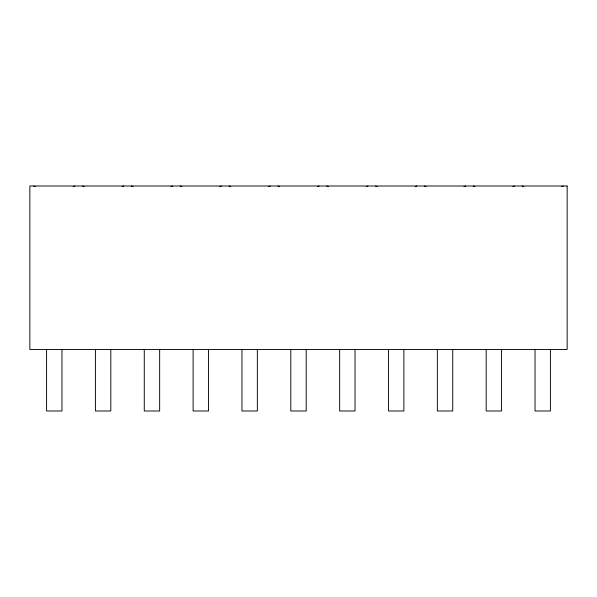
<?xml version="1.0" encoding="UTF-8"?>
<svg xmlns="http://www.w3.org/2000/svg" width="597" height="597" viewBox="0 0 597 597"><rect width="100%" height="100%" fill="white"/><g stroke="black" fill="none" stroke-linecap="round" stroke-linejoin="round"><path stroke-width="0.9" d="M73.237 186.719L74.849 186.003M122.086 186.719L123.698 186.003M170.929 186.719L172.54 186.003M219.778 186.719L221.383 186.003M268.62 186.719L270.232 186.003M317.47 186.719L319.074 186.003M366.312 186.719L367.924 186.003M415.154 186.719L416.766 186.003M464.003 186.719L465.615 186.003M512.845 186.719L514.457 186.003M561.695 186.719L563.307 186.003M522.151 186.003L523.763 186.719M473.302 186.003L474.913 186.719M424.46 186.003L426.071 186.719M375.617 186.003L377.222 186.719M326.768 186.003L328.38 186.719M277.926 186.003L279.53 186.719M229.076 186.003L230.688 186.719M180.234 186.003L181.846 186.719M131.385 186.003L132.997 186.719M82.543 186.003L84.155 186.719M33.693 186.003L35.305 186.719M550.419 349.461L550.419 410.997L535.031 410.997L535.031 349.461M501.577 349.461L501.577 410.997L486.189 410.997L486.189 349.461M452.727 349.461L452.727 410.997L437.347 410.997L437.347 349.461M403.885 349.461L403.885 410.997L388.498 410.997L388.498 349.461M355.036 349.461L355.036 410.997L339.656 410.997L339.656 349.461M306.194 349.461L306.194 410.997L290.806 410.997L290.806 349.461M257.344 349.461L257.344 410.997L241.964 410.997L241.964 349.461M208.502 349.461L208.502 410.997L193.115 410.997L193.115 349.461M159.653 349.461L159.653 410.997L144.273 410.997L144.273 349.461M110.811 349.461L110.811 410.997L95.423 410.997L95.423 349.461M61.969 349.461L61.969 410.997L46.581 410.997L46.581 349.461M567.15 186.003L29.85 186.003L29.85 349.461L567.15 349.461L567.15 186.003"/></g></svg>
